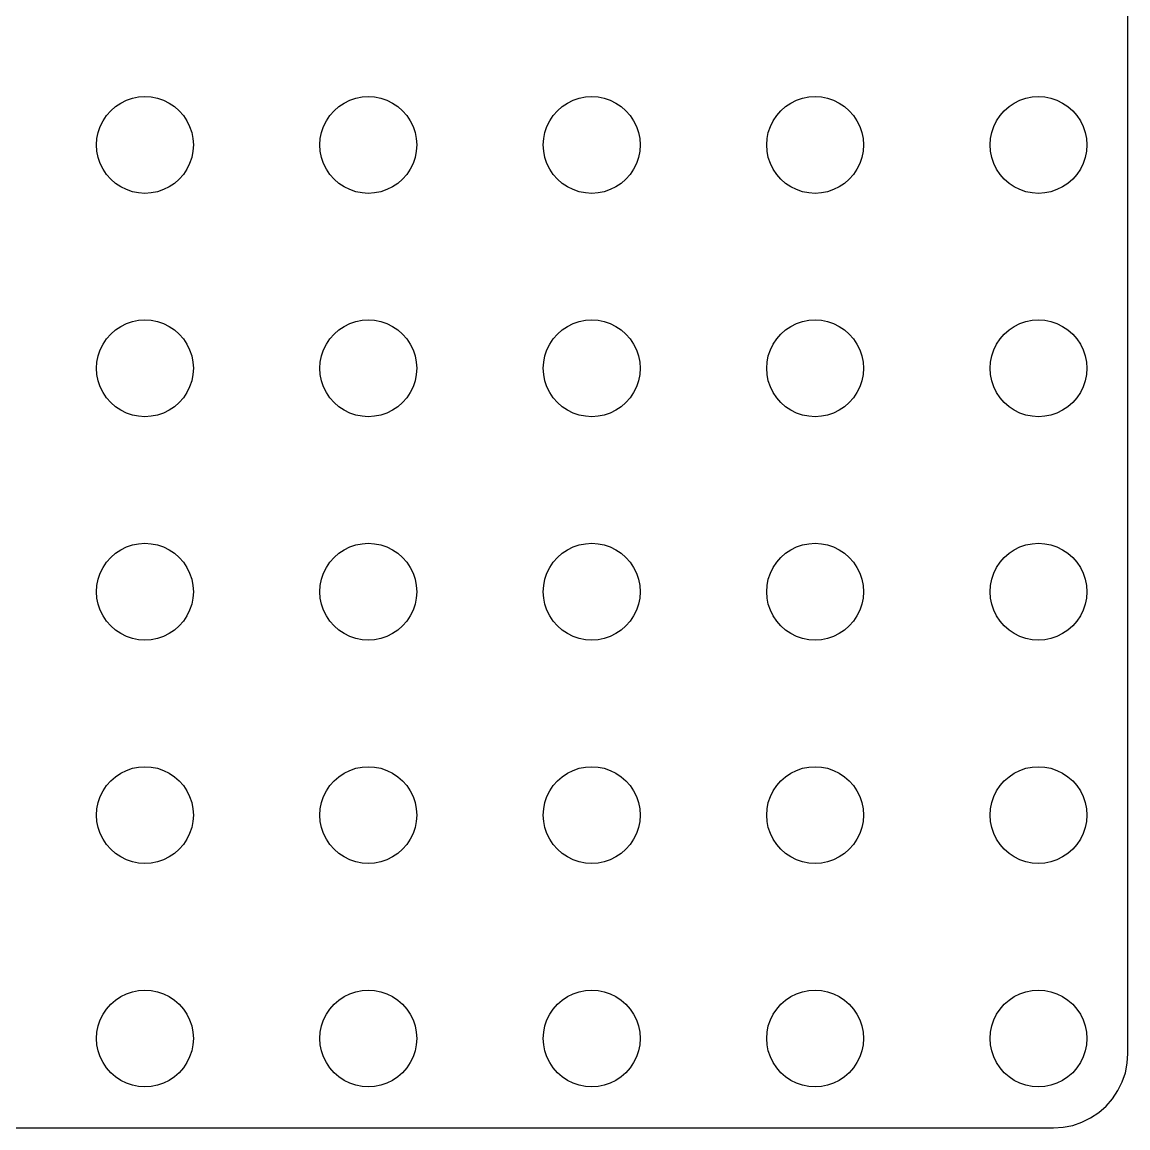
# Model space of a CAD drawing. Header units: metres. Extents: x -149 to 149, y -149 to 149.
# Drawn here: x 74.3 to 148.5, y -148.5 to -74.3 of the extents above; entities that cross this region are included whole.
import ezdxf

# ---------------------------------------------------------------- set-up
doc = ezdxf.new("R2010")
doc.units = ezdxf.units.M

msp = doc.modelspace()

# ---------------------------------------------------------------- linework, layer by layer
for p, q in [((148.505, -143.505), (148.505, 143.505)), ((81.2563, -79.4974), (81.6588, -79.3607)), ((81.6588, -79.3607), (82.0758, -79.2778)), ((82.0758, -79.2778), (82.5, -79.25)), ((82.5, -79.25), (82.9242, -79.2778)), ((82.9242, -79.2778), (83.3412, -79.3607)), ((83.3412, -79.3607), (83.7437, -79.4974)), ((96.2563, -79.4974), (96.6588, -79.3607)), ((96.6588, -79.3607), (97.0758, -79.2778)), ((97.0758, -79.2778), (97.5, -79.25)), ((97.5, -79.25), (97.9242, -79.2778)), ((97.9242, -79.2778), (98.3412, -79.3607)), ((98.3412, -79.3607), (98.7437, -79.4974)), ((111.256, -79.4974), (111.659, -79.3607)), ((111.659, -79.3607), (112.076, -79.2778)), ((112.076, -79.2778), (112.5, -79.25)), ((112.5, -79.25), (112.924, -79.2778)), ((112.924, -79.2778), (113.341, -79.3607)), ((113.341, -79.3607), (113.744, -79.4974)), ((126.256, -79.4974), (126.659, -79.3607)), ((126.659, -79.3607), (127.076, -79.2778)), ((127.076, -79.2778), (127.5, -79.25)), ((127.5, -79.25), (127.924, -79.2778)), ((127.924, -79.2778), (128.341, -79.3607)), ((128.341, -79.3607), (128.744, -79.4974)), ((141.256, -79.4974), (141.659, -79.3607)), ((141.659, -79.3607), (142.076, -79.2778)), ((142.076, -79.2778), (142.5, -79.25)), ((142.5, -79.25), (142.924, -79.2778)), ((142.924, -79.2778), (143.341, -79.3607)), ((143.341, -79.3607), (143.744, -79.4974)), ((80.2019, -80.2019), (80.5215, -79.9216)), ((80.5215, -79.9216), (80.875, -79.6854)), ((80.875, -79.6854), (81.2563, -79.4974)), ((83.7437, -79.4974), (84.125, -79.6854)), ((84.125, -79.6854), (84.4785, -79.9216)), ((84.4785, -79.9216), (84.7981, -80.2019)), ((95.2019, -80.2019), (95.5215, -79.9216)), ((95.5215, -79.9216), (95.875, -79.6854)), ((95.875, -79.6854), (96.2563, -79.4974)), ((98.7437, -79.4974), (99.125, -79.6854)), ((99.125, -79.6854), (99.4785, -79.9216)), ((99.4785, -79.9216), (99.7981, -80.2019)), ((110.202, -80.2019), (110.522, -79.9216)), ((110.522, -79.9216), (110.875, -79.6854)), ((110.875, -79.6854), (111.256, -79.4974)), ((113.744, -79.4974), (114.125, -79.6854)), ((114.125, -79.6854), (114.478, -79.9216)), ((114.478, -79.9216), (114.798, -80.2019)), ((125.202, -80.2019), (125.522, -79.9216)), ((125.522, -79.9216), (125.875, -79.6854)), ((125.875, -79.6854), (126.256, -79.4974)), ((128.744, -79.4974), (129.125, -79.6854)), ((129.125, -79.6854), (129.478, -79.9216)), ((129.478, -79.9216), (129.798, -80.2019)), ((140.202, -80.2019), (140.522, -79.9216)), ((140.522, -79.9216), (140.875, -79.6854)), ((140.875, -79.6854), (141.256, -79.4974)), ((143.744, -79.4974), (144.125, -79.6854)), ((144.125, -79.6854), (144.478, -79.9216)), ((144.478, -79.9216), (144.798, -80.2019)), ((79.4974, -81.2563), (79.6854, -80.875)), ((79.6854, -80.875), (79.9216, -80.5215)), ((79.9216, -80.5215), (80.2019, -80.2019)), ((84.7981, -80.2019), (85.0784, -80.5215)), ((85.0784, -80.5215), (85.3146, -80.875)), ((85.3146, -80.875), (85.5026, -81.2563)), ((94.4974, -81.2563), (94.6854, -80.875)), ((94.6854, -80.875), (94.9216, -80.5215)), ((94.9216, -80.5215), (95.2019, -80.2019)), ((99.7981, -80.2019), (100.078, -80.5215)), ((100.078, -80.5215), (100.315, -80.875)), ((100.315, -80.875), (100.503, -81.2563)), ((109.497, -81.2563), (109.685, -80.875)), ((109.685, -80.875), (109.922, -80.5215)), ((109.922, -80.5215), (110.202, -80.2019)), ((114.798, -80.2019), (115.078, -80.5215)), ((115.078, -80.5215), (115.315, -80.875)), ((115.315, -80.875), (115.503, -81.2563)), ((124.497, -81.2563), (124.685, -80.875)), ((124.685, -80.875), (124.922, -80.5215)), ((124.922, -80.5215), (125.202, -80.2019)), ((129.798, -80.2019), (130.078, -80.5215)), ((130.078, -80.5215), (130.315, -80.875)), ((130.315, -80.875), (130.503, -81.2563)), ((139.497, -81.2563), (139.685, -80.875)), ((139.685, -80.875), (139.922, -80.5215)), ((139.922, -80.5215), (140.202, -80.2019)), ((144.798, -80.2019), (145.078, -80.5215)), ((145.078, -80.5215), (145.315, -80.875)), ((145.315, -80.875), (145.503, -81.2563)), ((79.2778, -82.0758), (79.3607, -81.6588)), ((79.3607, -81.6588), (79.4974, -81.2563)), ((85.5026, -81.2563), (85.6393, -81.6588)), ((85.6393, -81.6588), (85.7222, -82.0758)), ((94.2778, -82.0758), (94.3607, -81.6588)), ((94.3607, -81.6588), (94.4974, -81.2563)), ((100.503, -81.2563), (100.639, -81.6588)), ((100.639, -81.6588), (100.722, -82.0758)), ((109.278, -82.0758), (109.361, -81.6588)), ((109.361, -81.6588), (109.497, -81.2563)), ((115.503, -81.2563), (115.639, -81.6588)), ((115.639, -81.6588), (115.722, -82.0758)), ((124.278, -82.0758), (124.361, -81.6588)), ((124.361, -81.6588), (124.497, -81.2563)), ((130.503, -81.2563), (130.639, -81.6588)), ((130.639, -81.6588), (130.722, -82.0758)), ((139.278, -82.0758), (139.361, -81.6588)), ((139.361, -81.6588), (139.497, -81.2563)), ((145.503, -81.2563), (145.639, -81.6588)), ((145.639, -81.6588), (145.722, -82.0758)), ((79.25, -82.5), (79.2778, -82.0758)), ((85.7222, -82.0758), (85.75, -82.5)), ((94.25, -82.5), (94.2778, -82.0758)), ((100.722, -82.0758), (100.75, -82.5)), ((109.25, -82.5), (109.278, -82.0758)), ((115.722, -82.0758), (115.75, -82.5)), ((124.25, -82.5), (124.278, -82.0758)), ((130.722, -82.0758), (130.75, -82.5)), ((139.25, -82.5), (139.278, -82.0758)), ((145.722, -82.0758), (145.75, -82.5)), ((79.2778, -82.9242), (79.25, -82.5)), ((79.3607, -83.3412), (79.2778, -82.9242)), ((85.7222, -82.9242), (85.6393, -83.3412)), ((85.75, -82.5), (85.7222, -82.9242)), ((94.2778, -82.9242), (94.25, -82.5)), ((94.3607, -83.3412), (94.2778, -82.9242)), ((100.722, -82.9242), (100.639, -83.3412)), ((100.75, -82.5), (100.722, -82.9242)), ((109.278, -82.9242), (109.25, -82.5)), ((109.361, -83.3412), (109.278, -82.9242)), ((115.722, -82.9242), (115.639, -83.3412)), ((115.75, -82.5), (115.722, -82.9242)), ((124.278, -82.9242), (124.25, -82.5)), ((124.361, -83.3412), (124.278, -82.9242)), ((130.722, -82.9242), (130.639, -83.3412)), ((130.75, -82.5), (130.722, -82.9242)), ((139.278, -82.9242), (139.25, -82.5)), ((139.361, -83.3412), (139.278, -82.9242)), ((145.722, -82.9242), (145.639, -83.3412)), ((145.75, -82.5), (145.722, -82.9242)), ((79.4974, -83.7437), (79.3607, -83.3412)), ((79.6854, -84.125), (79.4974, -83.7437)), ((85.5026, -83.7437), (85.3146, -84.125)), ((85.6393, -83.3412), (85.5026, -83.7437)), ((94.4974, -83.7437), (94.3607, -83.3412)), ((94.6854, -84.125), (94.4974, -83.7437)), ((100.503, -83.7437), (100.315, -84.125)), ((100.639, -83.3412), (100.503, -83.7437)), ((109.497, -83.7437), (109.361, -83.3412)), ((109.685, -84.125), (109.497, -83.7437)), ((115.503, -83.7437), (115.315, -84.125)), ((115.639, -83.3412), (115.503, -83.7437)), ((124.497, -83.7437), (124.361, -83.3412)), ((124.685, -84.125), (124.497, -83.7437)), ((130.503, -83.7437), (130.315, -84.125)), ((130.639, -83.3412), (130.503, -83.7437)), ((139.497, -83.7437), (139.361, -83.3412)), ((139.685, -84.125), (139.497, -83.7437)), ((145.503, -83.7437), (145.315, -84.125)), ((145.639, -83.3412), (145.503, -83.7437)), ((79.9216, -84.4785), (79.6854, -84.125)), ((80.2019, -84.7981), (79.9216, -84.4785)), ((85.0784, -84.4785), (84.7981, -84.7981)), ((85.3146, -84.125), (85.0784, -84.4785)), ((94.9216, -84.4785), (94.6854, -84.125)), ((95.2019, -84.7981), (94.9216, -84.4785)), ((100.078, -84.4785), (99.7981, -84.7981)), ((100.315, -84.125), (100.078, -84.4785)), ((109.922, -84.4785), (109.685, -84.125)), ((110.202, -84.7981), (109.922, -84.4785)), ((115.078, -84.4785), (114.798, -84.7981)), ((115.315, -84.125), (115.078, -84.4785)), ((124.922, -84.4785), (124.685, -84.125)), ((125.202, -84.7981), (124.922, -84.4785)), ((130.078, -84.4785), (129.798, -84.7981)), ((130.315, -84.125), (130.078, -84.4785)), ((139.922, -84.4785), (139.685, -84.125)), ((140.202, -84.7981), (139.922, -84.4785)), ((145.078, -84.4785), (144.798, -84.7981)), ((145.315, -84.125), (145.078, -84.4785)), ((80.5215, -85.0784), (80.2019, -84.7981)), ((80.875, -85.3146), (80.5215, -85.0784)), ((81.2563, -85.5026), (80.875, -85.3146)), ((84.125, -85.3146), (83.7437, -85.5026)), ((84.4785, -85.0784), (84.125, -85.3146)), ((84.7981, -84.7981), (84.4785, -85.0784)), ((95.5215, -85.0784), (95.2019, -84.7981)), ((95.875, -85.3146), (95.5215, -85.0784)), ((96.2563, -85.5026), (95.875, -85.3146)), ((99.125, -85.3146), (98.7437, -85.5026)), ((99.4785, -85.0784), (99.125, -85.3146)), ((99.7981, -84.7981), (99.4785, -85.0784)), ((110.522, -85.0784), (110.202, -84.7981)), ((110.875, -85.3146), (110.522, -85.0784)), ((111.256, -85.5026), (110.875, -85.3146)), ((114.125, -85.3146), (113.744, -85.5026)), ((114.478, -85.0784), (114.125, -85.3146)), ((114.798, -84.7981), (114.478, -85.0784)), ((125.522, -85.0784), (125.202, -84.7981)), ((125.875, -85.3146), (125.522, -85.0784)), ((126.256, -85.5026), (125.875, -85.3146)), ((129.125, -85.3146), (128.744, -85.5026)), ((129.478, -85.0784), (129.125, -85.3146)), ((129.798, -84.7981), (129.478, -85.0784)), ((140.522, -85.0784), (140.202, -84.7981)), ((140.875, -85.3146), (140.522, -85.0784)), ((141.256, -85.5026), (140.875, -85.3146)), ((144.125, -85.3146), (143.744, -85.5026)), ((144.478, -85.0784), (144.125, -85.3146)), ((144.798, -84.7981), (144.478, -85.0784)), ((81.6588, -85.6393), (81.2563, -85.5026)), ((82.0758, -85.7222), (81.6588, -85.6393)), ((82.5, -85.75), (82.0758, -85.7222)), ((82.9242, -85.7222), (82.5, -85.75)), ((83.3412, -85.6393), (82.9242, -85.7222)), ((83.7437, -85.5026), (83.3412, -85.6393)), ((96.6588, -85.6393), (96.2563, -85.5026)), ((97.0758, -85.7222), (96.6588, -85.6393)), ((97.5, -85.75), (97.0758, -85.7222)), ((97.9242, -85.7222), (97.5, -85.75)), ((98.3412, -85.6393), (97.9242, -85.7222)), ((98.7437, -85.5026), (98.3412, -85.6393)), ((111.659, -85.6393), (111.256, -85.5026)), ((112.076, -85.7222), (111.659, -85.6393)), ((112.5, -85.75), (112.076, -85.7222)), ((112.924, -85.7222), (112.5, -85.75)), ((113.341, -85.6393), (112.924, -85.7222)), ((113.744, -85.5026), (113.341, -85.6393)), ((126.659, -85.6393), (126.256, -85.5026)), ((127.076, -85.7222), (126.659, -85.6393)), ((127.5, -85.75), (127.076, -85.7222)), ((127.924, -85.7222), (127.5, -85.75)), ((128.341, -85.6393), (127.924, -85.7222)), ((128.744, -85.5026), (128.341, -85.6393)), ((141.659, -85.6393), (141.256, -85.5026)), ((142.076, -85.7222), (141.659, -85.6393)), ((142.5, -85.75), (142.076, -85.7222)), ((142.924, -85.7222), (142.5, -85.75)), ((143.341, -85.6393), (142.924, -85.7222)), ((143.744, -85.5026), (143.341, -85.6393)), ((81.6588, -94.3607), (82.0758, -94.2778)), ((82.0758, -94.2778), (82.5, -94.25)), ((82.5, -94.25), (82.9242, -94.2778)), ((82.9242, -94.2778), (83.3412, -94.3607)), ((96.6588, -94.3607), (97.0758, -94.2778)), ((97.0758, -94.2778), (97.5, -94.25)), ((97.5, -94.25), (97.9242, -94.2778)), ((97.9242, -94.2778), (98.3412, -94.3607)), ((111.659, -94.3607), (112.076, -94.2778)), ((112.076, -94.2778), (112.5, -94.25)), ((112.5, -94.25), (112.924, -94.2778)), ((112.924, -94.2778), (113.341, -94.3607)), ((126.659, -94.3607), (127.076, -94.2778)), ((127.076, -94.2778), (127.5, -94.25)), ((127.5, -94.25), (127.924, -94.2778)), ((127.924, -94.2778), (128.341, -94.3607)), ((141.659, -94.3607), (142.076, -94.2778)), ((142.076, -94.2778), (142.5, -94.25)), ((142.5, -94.25), (142.924, -94.2778)), ((142.924, -94.2778), (143.341, -94.3607)), ((80.2019, -95.2019), (80.5215, -94.9216)), ((80.5215, -94.9216), (80.875, -94.6854)), ((80.875, -94.6854), (81.2563, -94.4974)), ((81.2563, -94.4974), (81.6588, -94.3607)), ((83.3412, -94.3607), (83.7437, -94.4974)), ((83.7437, -94.4974), (84.125, -94.6854)), ((84.125, -94.6854), (84.4785, -94.9216)), ((84.4785, -94.9216), (84.7981, -95.2019)), ((95.2019, -95.2019), (95.5215, -94.9216)), ((95.5215, -94.9216), (95.875, -94.6854)), ((95.875, -94.6854), (96.2563, -94.4974)), ((96.2563, -94.4974), (96.6588, -94.3607)), ((98.3412, -94.3607), (98.7437, -94.4974)), ((98.7437, -94.4974), (99.125, -94.6854)), ((99.125, -94.6854), (99.4785, -94.9216)), ((99.4785, -94.9216), (99.7981, -95.2019)), ((110.202, -95.2019), (110.522, -94.9216)), ((110.522, -94.9216), (110.875, -94.6854)), ((110.875, -94.6854), (111.256, -94.4974)), ((111.256, -94.4974), (111.659, -94.3607)), ((113.341, -94.3607), (113.744, -94.4974)), ((113.744, -94.4974), (114.125, -94.6854)), ((114.125, -94.6854), (114.478, -94.9216)), ((114.478, -94.9216), (114.798, -95.2019)), ((125.202, -95.2019), (125.522, -94.9216)), ((125.522, -94.9216), (125.875, -94.6854)), ((125.875, -94.6854), (126.256, -94.4974)), ((126.256, -94.4974), (126.659, -94.3607)), ((128.341, -94.3607), (128.744, -94.4974)), ((128.744, -94.4974), (129.125, -94.6854)), ((129.125, -94.6854), (129.478, -94.9216)), ((129.478, -94.9216), (129.798, -95.2019)), ((140.202, -95.2019), (140.522, -94.9216)), ((140.522, -94.9216), (140.875, -94.6854)), ((140.875, -94.6854), (141.256, -94.4974)), ((141.256, -94.4974), (141.659, -94.3607)), ((143.341, -94.3607), (143.744, -94.4974)), ((143.744, -94.4974), (144.125, -94.6854)), ((144.125, -94.6854), (144.478, -94.9216)), ((144.478, -94.9216), (144.798, -95.2019)), ((79.6854, -95.875), (79.9216, -95.5215)), ((79.9216, -95.5215), (80.2019, -95.2019)), ((84.7981, -95.2019), (85.0784, -95.5215)), ((85.0784, -95.5215), (85.3146, -95.875)), ((94.6854, -95.875), (94.9216, -95.5215)), ((94.9216, -95.5215), (95.2019, -95.2019)), ((99.7981, -95.2019), (100.078, -95.5215)), ((100.078, -95.5215), (100.315, -95.875)), ((109.685, -95.875), (109.922, -95.5215)), ((109.922, -95.5215), (110.202, -95.2019)), ((114.798, -95.2019), (115.078, -95.5215)), ((115.078, -95.5215), (115.315, -95.875)), ((124.685, -95.875), (124.922, -95.5215)), ((124.922, -95.5215), (125.202, -95.2019)), ((129.798, -95.2019), (130.078, -95.5215)), ((130.078, -95.5215), (130.315, -95.875)), ((139.685, -95.875), (139.922, -95.5215)), ((139.922, -95.5215), (140.202, -95.2019)), ((144.798, -95.2019), (145.078, -95.5215)), ((145.078, -95.5215), (145.315, -95.875)), ((79.3607, -96.6588), (79.4974, -96.2563)), ((79.4974, -96.2563), (79.6854, -95.875)), ((85.3146, -95.875), (85.5026, -96.2563)), ((85.5026, -96.2563), (85.6393, -96.6588)), ((94.3607, -96.6588), (94.4974, -96.2563)), ((94.4974, -96.2563), (94.6854, -95.875)), ((100.315, -95.875), (100.503, -96.2563)), ((100.503, -96.2563), (100.639, -96.6588)), ((109.361, -96.6588), (109.497, -96.2563)), ((109.497, -96.2563), (109.685, -95.875)), ((115.315, -95.875), (115.503, -96.2563)), ((115.503, -96.2563), (115.639, -96.6588)), ((124.361, -96.6588), (124.497, -96.2563)), ((124.497, -96.2563), (124.685, -95.875)), ((130.315, -95.875), (130.503, -96.2563)), ((130.503, -96.2563), (130.639, -96.6588)), ((139.361, -96.6588), (139.497, -96.2563)), ((139.497, -96.2563), (139.685, -95.875)), ((145.315, -95.875), (145.503, -96.2563)), ((145.503, -96.2563), (145.639, -96.6588)), ((79.25, -97.5), (79.2778, -97.0758)), ((79.2778, -97.0758), (79.3607, -96.6588)), ((85.6393, -96.6588), (85.7222, -97.0758)), ((85.7222, -97.0758), (85.75, -97.5)), ((94.25, -97.5), (94.2778, -97.0758)), ((94.2778, -97.0758), (94.3607, -96.6588)), ((100.639, -96.6588), (100.722, -97.0758)), ((100.722, -97.0758), (100.75, -97.5)), ((109.25, -97.5), (109.278, -97.0758)), ((109.278, -97.0758), (109.361, -96.6588)), ((115.639, -96.6588), (115.722, -97.0758)), ((115.722, -97.0758), (115.75, -97.5)), ((124.25, -97.5), (124.278, -97.0758)), ((124.278, -97.0758), (124.361, -96.6588)), ((130.639, -96.6588), (130.722, -97.0758)), ((130.722, -97.0758), (130.75, -97.5)), ((139.25, -97.5), (139.278, -97.0758)), ((139.278, -97.0758), (139.361, -96.6588)), ((145.639, -96.6588), (145.722, -97.0758)), ((145.722, -97.0758), (145.75, -97.5)), ((79.2778, -97.9242), (79.25, -97.5)), ((79.3607, -98.3412), (79.2778, -97.9242)), ((85.7222, -97.9242), (85.6393, -98.3412)), ((85.75, -97.5), (85.7222, -97.9242)), ((94.2778, -97.9242), (94.25, -97.5)), ((94.3607, -98.3412), (94.2778, -97.9242)), ((100.722, -97.9242), (100.639, -98.3412)), ((100.75, -97.5), (100.722, -97.9242)), ((109.278, -97.9242), (109.25, -97.5)), ((109.361, -98.3412), (109.278, -97.9242)), ((115.722, -97.9242), (115.639, -98.3412)), ((115.75, -97.5), (115.722, -97.9242)), ((124.278, -97.9242), (124.25, -97.5)), ((124.361, -98.3412), (124.278, -97.9242)), ((130.722, -97.9242), (130.639, -98.3412)), ((130.75, -97.5), (130.722, -97.9242)), ((139.278, -97.9242), (139.25, -97.5)), ((139.361, -98.3412), (139.278, -97.9242)), ((145.722, -97.9242), (145.639, -98.3412)), ((145.75, -97.5), (145.722, -97.9242)), ((79.4974, -98.7437), (79.3607, -98.3412)), ((79.6854, -99.125), (79.4974, -98.7437)), ((85.5026, -98.7437), (85.3146, -99.125)), ((85.6393, -98.3412), (85.5026, -98.7437)), ((94.4974, -98.7437), (94.3607, -98.3412)), ((94.6854, -99.125), (94.4974, -98.7437)), ((100.503, -98.7437), (100.315, -99.125)), ((100.639, -98.3412), (100.503, -98.7437)), ((109.497, -98.7437), (109.361, -98.3412)), ((109.685, -99.125), (109.497, -98.7437)), ((115.503, -98.7437), (115.315, -99.125)), ((115.639, -98.3412), (115.503, -98.7437)), ((124.497, -98.7437), (124.361, -98.3412)), ((124.685, -99.125), (124.497, -98.7437)), ((130.503, -98.7437), (130.315, -99.125)), ((130.639, -98.3412), (130.503, -98.7437)), ((139.497, -98.7437), (139.361, -98.3412)), ((139.685, -99.125), (139.497, -98.7437)), ((145.503, -98.7437), (145.315, -99.125)), ((145.639, -98.3412), (145.503, -98.7437)), ((79.9216, -99.4785), (79.6854, -99.125)), ((80.2019, -99.7981), (79.9216, -99.4785)), ((85.0784, -99.4785), (84.7981, -99.7981)), ((85.3146, -99.125), (85.0784, -99.4785)), ((94.9216, -99.4785), (94.6854, -99.125)), ((95.2019, -99.7981), (94.9216, -99.4785)), ((100.078, -99.4785), (99.7981, -99.7981)), ((100.315, -99.125), (100.078, -99.4785)), ((109.922, -99.4785), (109.685, -99.125)), ((110.202, -99.7981), (109.922, -99.4785)), ((115.078, -99.4785), (114.798, -99.7981)), ((115.315, -99.125), (115.078, -99.4785)), ((124.922, -99.4785), (124.685, -99.125)), ((125.202, -99.7981), (124.922, -99.4785)), ((130.078, -99.4785), (129.798, -99.7981)), ((130.315, -99.125), (130.078, -99.4785)), ((139.922, -99.4785), (139.685, -99.125)), ((140.202, -99.7981), (139.922, -99.4785)), ((145.078, -99.4785), (144.798, -99.7981)), ((145.315, -99.125), (145.078, -99.4785)), ((80.5215, -100.078), (80.2019, -99.7981)), ((80.875, -100.315), (80.5215, -100.078)), ((84.4785, -100.078), (84.125, -100.315)), ((84.7981, -99.7981), (84.4785, -100.078)), ((95.5215, -100.078), (95.2019, -99.7981)), ((95.875, -100.315), (95.5215, -100.078)), ((99.4785, -100.078), (99.125, -100.315)), ((99.7981, -99.7981), (99.4785, -100.078)), ((110.522, -100.078), (110.202, -99.7981)), ((110.875, -100.315), (110.522, -100.078)), ((114.478, -100.078), (114.125, -100.315)), ((114.798, -99.7981), (114.478, -100.078)), ((125.522, -100.078), (125.202, -99.7981)), ((125.875, -100.315), (125.522, -100.078)), ((129.478, -100.078), (129.125, -100.315)), ((129.798, -99.7981), (129.478, -100.078)), ((140.522, -100.078), (140.202, -99.7981)), ((140.875, -100.315), (140.522, -100.078)), ((144.478, -100.078), (144.125, -100.315)), ((144.798, -99.7981), (144.478, -100.078)), ((81.2563, -100.503), (80.875, -100.315)), ((81.6588, -100.639), (81.2563, -100.503)), ((82.0758, -100.722), (81.6588, -100.639)), ((82.5, -100.75), (82.0758, -100.722)), ((82.9242, -100.722), (82.5, -100.75)), ((83.3412, -100.639), (82.9242, -100.722)), ((83.7437, -100.503), (83.3412, -100.639)), ((84.125, -100.315), (83.7437, -100.503)), ((96.2563, -100.503), (95.875, -100.315)), ((96.6588, -100.639), (96.2563, -100.503)), ((97.0758, -100.722), (96.6588, -100.639)), ((97.5, -100.75), (97.0758, -100.722)), ((97.9242, -100.722), (97.5, -100.75)), ((98.3412, -100.639), (97.9242, -100.722)), ((98.7437, -100.503), (98.3412, -100.639)), ((99.125, -100.315), (98.7437, -100.503)), ((111.256, -100.503), (110.875, -100.315)), ((111.659, -100.639), (111.256, -100.503)), ((112.076, -100.722), (111.659, -100.639)), ((112.5, -100.75), (112.076, -100.722)), ((112.924, -100.722), (112.5, -100.75)), ((113.341, -100.639), (112.924, -100.722)), ((113.744, -100.503), (113.341, -100.639)), ((114.125, -100.315), (113.744, -100.503)), ((126.256, -100.503), (125.875, -100.315)), ((126.659, -100.639), (126.256, -100.503)), ((127.076, -100.722), (126.659, -100.639)), ((127.5, -100.75), (127.076, -100.722)), ((127.924, -100.722), (127.5, -100.75)), ((128.341, -100.639), (127.924, -100.722)), ((128.744, -100.503), (128.341, -100.639)), ((129.125, -100.315), (128.744, -100.503)), ((141.256, -100.503), (140.875, -100.315)), ((141.659, -100.639), (141.256, -100.503)), ((142.076, -100.722), (141.659, -100.639)), ((142.5, -100.75), (142.076, -100.722)), ((142.924, -100.722), (142.5, -100.75)), ((143.341, -100.639), (142.924, -100.722)), ((143.744, -100.503), (143.341, -100.639)), ((144.125, -100.315), (143.744, -100.503)), ((80.5215, -109.922), (80.875, -109.685)), ((80.875, -109.685), (81.2563, -109.497)), ((81.2563, -109.497), (81.6588, -109.361)), ((81.6588, -109.361), (82.0758, -109.278)), ((82.0758, -109.278), (82.5, -109.25)), ((82.5, -109.25), (82.9242, -109.278)), ((82.9242, -109.278), (83.3412, -109.361)), ((83.3412, -109.361), (83.7437, -109.497)), ((83.7437, -109.497), (84.125, -109.685)), ((84.125, -109.685), (84.4785, -109.922)), ((95.5215, -109.922), (95.875, -109.685)), ((95.875, -109.685), (96.2563, -109.497)), ((96.2563, -109.497), (96.6588, -109.361)), ((96.6588, -109.361), (97.0758, -109.278)), ((97.0758, -109.278), (97.5, -109.25)), ((97.5, -109.25), (97.9242, -109.278)), ((97.9242, -109.278), (98.3412, -109.361)), ((98.3412, -109.361), (98.7437, -109.497)), ((98.7437, -109.497), (99.125, -109.685)), ((99.125, -109.685), (99.4785, -109.922)), ((110.522, -109.922), (110.875, -109.685)), ((110.875, -109.685), (111.256, -109.497)), ((111.256, -109.497), (111.659, -109.361)), ((111.659, -109.361), (112.076, -109.278)), ((112.076, -109.278), (112.5, -109.25)), ((112.5, -109.25), (112.924, -109.278)), ((112.924, -109.278), (113.341, -109.361)), ((113.341, -109.361), (113.744, -109.497)), ((113.744, -109.497), (114.125, -109.685)), ((114.125, -109.685), (114.478, -109.922)), ((125.522, -109.922), (125.875, -109.685)), ((125.875, -109.685), (126.256, -109.497)), ((126.256, -109.497), (126.659, -109.361)), ((126.659, -109.361), (127.076, -109.278)), ((127.076, -109.278), (127.5, -109.25)), ((127.5, -109.25), (127.924, -109.278)), ((127.924, -109.278), (128.341, -109.361)), ((128.341, -109.361), (128.744, -109.497)), ((128.744, -109.497), (129.125, -109.685)), ((129.125, -109.685), (129.478, -109.922)), ((140.522, -109.922), (140.875, -109.685)), ((140.875, -109.685), (141.256, -109.497)), ((141.256, -109.497), (141.659, -109.361)), ((141.659, -109.361), (142.076, -109.278)), ((142.076, -109.278), (142.5, -109.25)), ((142.5, -109.25), (142.924, -109.278)), ((142.924, -109.278), (143.341, -109.361)), ((143.341, -109.361), (143.744, -109.497)), ((143.744, -109.497), (144.125, -109.685)), ((144.125, -109.685), (144.478, -109.922)), ((79.6854, -110.875), (79.9216, -110.522)), ((79.9216, -110.522), (80.2019, -110.202)), ((80.2019, -110.202), (80.5215, -109.922)), ((84.4785, -109.922), (84.7981, -110.202)), ((84.7981, -110.202), (85.0784, -110.522)), ((85.0784, -110.522), (85.3146, -110.875)), ((94.6854, -110.875), (94.9216, -110.522)), ((94.9216, -110.522), (95.2019, -110.202)), ((95.2019, -110.202), (95.5215, -109.922)), ((99.4785, -109.922), (99.7981, -110.202)), ((99.7981, -110.202), (100.078, -110.522)), ((100.078, -110.522), (100.315, -110.875)), ((109.685, -110.875), (109.922, -110.522)), ((109.922, -110.522), (110.202, -110.202)), ((110.202, -110.202), (110.522, -109.922)), ((114.478, -109.922), (114.798, -110.202)), ((114.798, -110.202), (115.078, -110.522)), ((115.078, -110.522), (115.315, -110.875)), ((124.685, -110.875), (124.922, -110.522)), ((124.922, -110.522), (125.202, -110.202)), ((125.202, -110.202), (125.522, -109.922)), ((129.478, -109.922), (129.798, -110.202)), ((129.798, -110.202), (130.078, -110.522)), ((130.078, -110.522), (130.315, -110.875)), ((139.685, -110.875), (139.922, -110.522)), ((139.922, -110.522), (140.202, -110.202)), ((140.202, -110.202), (140.522, -109.922)), ((144.478, -109.922), (144.798, -110.202)), ((144.798, -110.202), (145.078, -110.522)), ((145.078, -110.522), (145.315, -110.875)), ((79.3607, -111.659), (79.4974, -111.256)), ((79.4974, -111.256), (79.6854, -110.875)), ((85.3146, -110.875), (85.5026, -111.256)), ((85.5026, -111.256), (85.6393, -111.659)), ((94.3607, -111.659), (94.4974, -111.256)), ((94.4974, -111.256), (94.6854, -110.875)), ((100.315, -110.875), (100.503, -111.256)), ((100.503, -111.256), (100.639, -111.659)), ((109.361, -111.659), (109.497, -111.256)), ((109.497, -111.256), (109.685, -110.875)), ((115.315, -110.875), (115.503, -111.256)), ((115.503, -111.256), (115.639, -111.659)), ((124.361, -111.659), (124.497, -111.256)), ((124.497, -111.256), (124.685, -110.875)), ((130.315, -110.875), (130.503, -111.256)), ((130.503, -111.256), (130.639, -111.659)), ((139.361, -111.659), (139.497, -111.256)), ((139.497, -111.256), (139.685, -110.875)), ((145.315, -110.875), (145.503, -111.256)), ((145.503, -111.256), (145.639, -111.659)), ((79.25, -112.5), (79.2778, -112.076)), ((79.2778, -112.076), (79.3607, -111.659)), ((85.6393, -111.659), (85.7222, -112.076)), ((85.7222, -112.076), (85.75, -112.5)), ((94.25, -112.5), (94.2778, -112.076)), ((94.2778, -112.076), (94.3607, -111.659)), ((100.639, -111.659), (100.722, -112.076)), ((100.722, -112.076), (100.75, -112.5)), ((109.25, -112.5), (109.278, -112.076)), ((109.278, -112.076), (109.361, -111.659)), ((115.639, -111.659), (115.722, -112.076)), ((115.722, -112.076), (115.75, -112.5)), ((124.25, -112.5), (124.278, -112.076)), ((124.278, -112.076), (124.361, -111.659)), ((130.639, -111.659), (130.722, -112.076)), ((130.722, -112.076), (130.75, -112.5)), ((139.25, -112.5), (139.278, -112.076)), ((139.278, -112.076), (139.361, -111.659)), ((145.639, -111.659), (145.722, -112.076)), ((145.722, -112.076), (145.75, -112.5)), ((79.2778, -112.924), (79.25, -112.5)), ((85.75, -112.5), (85.7222, -112.924)), ((94.2778, -112.924), (94.25, -112.5)), ((100.75, -112.5), (100.722, -112.924)), ((109.278, -112.924), (109.25, -112.5)), ((115.75, -112.5), (115.722, -112.924)), ((124.278, -112.924), (124.25, -112.5)), ((130.75, -112.5), (130.722, -112.924)), ((139.278, -112.924), (139.25, -112.5)), ((145.75, -112.5), (145.722, -112.924)), ((79.3607, -113.341), (79.2778, -112.924)), ((79.4974, -113.744), (79.3607, -113.341)), ((85.6393, -113.341), (85.5026, -113.744)), ((85.7222, -112.924), (85.6393, -113.341)), ((94.3607, -113.341), (94.2778, -112.924)), ((94.4974, -113.744), (94.3607, -113.341)), ((100.639, -113.341), (100.503, -113.744)), ((100.722, -112.924), (100.639, -113.341)), ((109.361, -113.341), (109.278, -112.924)), ((109.497, -113.744), (109.361, -113.341)), ((115.639, -113.341), (115.503, -113.744)), ((115.722, -112.924), (115.639, -113.341)), ((124.361, -113.341), (124.278, -112.924)), ((124.497, -113.744), (124.361, -113.341)), ((130.639, -113.341), (130.503, -113.744)), ((130.722, -112.924), (130.639, -113.341)), ((139.361, -113.341), (139.278, -112.924)), ((139.497, -113.744), (139.361, -113.341)), ((145.639, -113.341), (145.503, -113.744)), ((145.722, -112.924), (145.639, -113.341)), ((79.6854, -114.125), (79.4974, -113.744)), ((79.9216, -114.478), (79.6854, -114.125)), ((85.3146, -114.125), (85.0784, -114.478)), ((85.5026, -113.744), (85.3146, -114.125)), ((94.6854, -114.125), (94.4974, -113.744)), ((94.9216, -114.478), (94.6854, -114.125)), ((100.315, -114.125), (100.078, -114.478)), ((100.503, -113.744), (100.315, -114.125)), ((109.685, -114.125), (109.497, -113.744)), ((109.922, -114.478), (109.685, -114.125)), ((115.315, -114.125), (115.078, -114.478)), ((115.503, -113.744), (115.315, -114.125)), ((124.685, -114.125), (124.497, -113.744)), ((124.922, -114.478), (124.685, -114.125)), ((130.315, -114.125), (130.078, -114.478)), ((130.503, -113.744), (130.315, -114.125)), ((139.685, -114.125), (139.497, -113.744)), ((139.922, -114.478), (139.685, -114.125)), ((145.315, -114.125), (145.078, -114.478)), ((145.503, -113.744), (145.315, -114.125)), ((80.2019, -114.798), (79.9216, -114.478)), ((80.5215, -115.078), (80.2019, -114.798)), ((80.875, -115.315), (80.5215, -115.078)), ((84.4785, -115.078), (84.125, -115.315)), ((84.7981, -114.798), (84.4785, -115.078)), ((85.0784, -114.478), (84.7981, -114.798)), ((95.2019, -114.798), (94.9216, -114.478)), ((95.5215, -115.078), (95.2019, -114.798)), ((95.875, -115.315), (95.5215, -115.078)), ((99.4785, -115.078), (99.125, -115.315)), ((99.7981, -114.798), (99.4785, -115.078)), ((100.078, -114.478), (99.7981, -114.798)), ((110.202, -114.798), (109.922, -114.478)), ((110.522, -115.078), (110.202, -114.798)), ((110.875, -115.315), (110.522, -115.078)), ((114.478, -115.078), (114.125, -115.315)), ((114.798, -114.798), (114.478, -115.078)), ((115.078, -114.478), (114.798, -114.798)), ((125.202, -114.798), (124.922, -114.478)), ((125.522, -115.078), (125.202, -114.798)), ((125.875, -115.315), (125.522, -115.078)), ((129.478, -115.078), (129.125, -115.315)), ((129.798, -114.798), (129.478, -115.078)), ((130.078, -114.478), (129.798, -114.798)), ((140.202, -114.798), (139.922, -114.478)), ((140.522, -115.078), (140.202, -114.798)), ((140.875, -115.315), (140.522, -115.078)), ((144.478, -115.078), (144.125, -115.315)), ((144.798, -114.798), (144.478, -115.078)), ((145.078, -114.478), (144.798, -114.798)), ((81.2563, -115.503), (80.875, -115.315)), ((81.6588, -115.639), (81.2563, -115.503)), ((82.0758, -115.722), (81.6588, -115.639)), ((82.5, -115.75), (82.0758, -115.722)), ((82.9242, -115.722), (82.5, -115.75)), ((83.3412, -115.639), (82.9242, -115.722)), ((83.7437, -115.503), (83.3412, -115.639)), ((84.125, -115.315), (83.7437, -115.503)), ((96.2563, -115.503), (95.875, -115.315)), ((96.6588, -115.639), (96.2563, -115.503)), ((97.0758, -115.722), (96.6588, -115.639)), ((97.5, -115.75), (97.0758, -115.722)), ((97.9242, -115.722), (97.5, -115.75)), ((98.3412, -115.639), (97.9242, -115.722)), ((98.7437, -115.503), (98.3412, -115.639)), ((99.125, -115.315), (98.7437, -115.503)), ((111.256, -115.503), (110.875, -115.315)), ((111.659, -115.639), (111.256, -115.503)), ((112.076, -115.722), (111.659, -115.639)), ((112.5, -115.75), (112.076, -115.722)), ((112.924, -115.722), (112.5, -115.75)), ((113.341, -115.639), (112.924, -115.722)), ((113.744, -115.503), (113.341, -115.639)), ((114.125, -115.315), (113.744, -115.503)), ((126.256, -115.503), (125.875, -115.315)), ((126.659, -115.639), (126.256, -115.503)), ((127.076, -115.722), (126.659, -115.639)), ((127.5, -115.75), (127.076, -115.722)), ((127.924, -115.722), (127.5, -115.75)), ((128.341, -115.639), (127.924, -115.722)), ((128.744, -115.503), (128.341, -115.639)), ((129.125, -115.315), (128.744, -115.503)), ((141.256, -115.503), (140.875, -115.315)), ((141.659, -115.639), (141.256, -115.503)), ((142.076, -115.722), (141.659, -115.639)), ((142.5, -115.75), (142.076, -115.722)), ((142.924, -115.722), (142.5, -115.75)), ((143.341, -115.639), (142.924, -115.722)), ((143.744, -115.503), (143.341, -115.639)), ((144.125, -115.315), (143.744, -115.503)), ((80.5215, -124.922), (80.875, -124.685)), ((80.875, -124.685), (81.2563, -124.497)), ((81.2563, -124.497), (81.6588, -124.361)), ((81.6588, -124.361), (82.0758, -124.278)), ((82.0758, -124.278), (82.5, -124.25)), ((82.5, -124.25), (82.9242, -124.278)), ((82.9242, -124.278), (83.3412, -124.361)), ((83.3412, -124.361), (83.7437, -124.497)), ((83.7437, -124.497), (84.125, -124.685)), ((84.125, -124.685), (84.4785, -124.922)), ((95.5215, -124.922), (95.875, -124.685)), ((95.875, -124.685), (96.2563, -124.497)), ((96.2563, -124.497), (96.6588, -124.361)), ((96.6588, -124.361), (97.0758, -124.278)), ((97.0758, -124.278), (97.5, -124.25)), ((97.5, -124.25), (97.9242, -124.278)), ((97.9242, -124.278), (98.3412, -124.361)), ((98.3412, -124.361), (98.7437, -124.497)), ((98.7437, -124.497), (99.125, -124.685)), ((99.125, -124.685), (99.4785, -124.922)), ((110.522, -124.922), (110.875, -124.685)), ((110.875, -124.685), (111.256, -124.497)), ((111.256, -124.497), (111.659, -124.361)), ((111.659, -124.361), (112.076, -124.278)), ((112.076, -124.278), (112.5, -124.25)), ((112.5, -124.25), (112.924, -124.278)), ((112.924, -124.278), (113.341, -124.361)), ((113.341, -124.361), (113.744, -124.497)), ((113.744, -124.497), (114.125, -124.685)), ((114.125, -124.685), (114.478, -124.922)), ((125.522, -124.922), (125.875, -124.685)), ((125.875, -124.685), (126.256, -124.497)), ((126.256, -124.497), (126.659, -124.361)), ((126.659, -124.361), (127.076, -124.278)), ((127.076, -124.278), (127.5, -124.25)), ((127.5, -124.25), (127.924, -124.278)), ((127.924, -124.278), (128.341, -124.361)), ((128.341, -124.361), (128.744, -124.497)), ((128.744, -124.497), (129.125, -124.685)), ((129.125, -124.685), (129.478, -124.922)), ((140.522, -124.922), (140.875, -124.685)), ((140.875, -124.685), (141.256, -124.497)), ((141.256, -124.497), (141.659, -124.361)), ((141.659, -124.361), (142.076, -124.278)), ((142.076, -124.278), (142.5, -124.25)), ((142.5, -124.25), (142.924, -124.278)), ((142.924, -124.278), (143.341, -124.361)), ((143.341, -124.361), (143.744, -124.497)), ((143.744, -124.497), (144.125, -124.685)), ((144.125, -124.685), (144.478, -124.922)), ((79.9216, -125.522), (80.2019, -125.202)), ((80.2019, -125.202), (80.5215, -124.922)), ((84.4785, -124.922), (84.7981, -125.202)), ((84.7981, -125.202), (85.0784, -125.522)), ((94.9216, -125.522), (95.2019, -125.202)), ((95.2019, -125.202), (95.5215, -124.922)), ((99.4785, -124.922), (99.7981, -125.202)), ((99.7981, -125.202), (100.078, -125.522)), ((109.922, -125.522), (110.202, -125.202)), ((110.202, -125.202), (110.522, -124.922)), ((114.478, -124.922), (114.798, -125.202)), ((114.798, -125.202), (115.078, -125.522)), ((124.922, -125.522), (125.202, -125.202)), ((125.202, -125.202), (125.522, -124.922)), ((129.478, -124.922), (129.798, -125.202)), ((129.798, -125.202), (130.078, -125.522)), ((139.922, -125.522), (140.202, -125.202)), ((140.202, -125.202), (140.522, -124.922)), ((144.478, -124.922), (144.798, -125.202)), ((144.798, -125.202), (145.078, -125.522)), ((79.4974, -126.256), (79.6854, -125.875)), ((79.6854, -125.875), (79.9216, -125.522)), ((85.0784, -125.522), (85.3146, -125.875)), ((85.3146, -125.875), (85.5026, -126.256)), ((94.4974, -126.256), (94.6854, -125.875)), ((94.6854, -125.875), (94.9216, -125.522)), ((100.078, -125.522), (100.315, -125.875)), ((100.315, -125.875), (100.503, -126.256)), ((109.497, -126.256), (109.685, -125.875)), ((109.685, -125.875), (109.922, -125.522)), ((115.078, -125.522), (115.315, -125.875)), ((115.315, -125.875), (115.503, -126.256)), ((124.497, -126.256), (124.685, -125.875)), ((124.685, -125.875), (124.922, -125.522)), ((130.078, -125.522), (130.315, -125.875)), ((130.315, -125.875), (130.503, -126.256)), ((139.497, -126.256), (139.685, -125.875)), ((139.685, -125.875), (139.922, -125.522)), ((145.078, -125.522), (145.315, -125.875)), ((145.315, -125.875), (145.503, -126.256)), ((79.2778, -127.076), (79.3607, -126.659)), ((79.3607, -126.659), (79.4974, -126.256)), ((85.5026, -126.256), (85.6393, -126.659)), ((85.6393, -126.659), (85.7222, -127.076)), ((94.2778, -127.076), (94.3607, -126.659)), ((94.3607, -126.659), (94.4974, -126.256)), ((100.503, -126.256), (100.639, -126.659)), ((100.639, -126.659), (100.722, -127.076)), ((109.278, -127.076), (109.361, -126.659)), ((109.361, -126.659), (109.497, -126.256)), ((115.503, -126.256), (115.639, -126.659)), ((115.639, -126.659), (115.722, -127.076)), ((124.278, -127.076), (124.361, -126.659)), ((124.361, -126.659), (124.497, -126.256)), ((130.503, -126.256), (130.639, -126.659)), ((130.639, -126.659), (130.722, -127.076)), ((139.278, -127.076), (139.361, -126.659)), ((139.361, -126.659), (139.497, -126.256)), ((145.503, -126.256), (145.639, -126.659)), ((145.639, -126.659), (145.722, -127.076)), ((79.25, -127.5), (79.2778, -127.076)), ((79.2778, -127.924), (79.25, -127.5)), ((85.7222, -127.076), (85.75, -127.5)), ((85.75, -127.5), (85.7222, -127.924)), ((94.25, -127.5), (94.2778, -127.076)), ((94.2778, -127.924), (94.25, -127.5)), ((100.722, -127.076), (100.75, -127.5)), ((100.75, -127.5), (100.722, -127.924)), ((109.25, -127.5), (109.278, -127.076)), ((109.278, -127.924), (109.25, -127.5)), ((115.722, -127.076), (115.75, -127.5)), ((115.75, -127.5), (115.722, -127.924)), ((124.25, -127.5), (124.278, -127.076)), ((124.278, -127.924), (124.25, -127.5)), ((130.722, -127.076), (130.75, -127.5)), ((130.75, -127.5), (130.722, -127.924)), ((139.25, -127.5), (139.278, -127.076)), ((139.278, -127.924), (139.25, -127.5)), ((145.722, -127.076), (145.75, -127.5)), ((145.75, -127.5), (145.722, -127.924)), ((79.3607, -128.341), (79.2778, -127.924)), ((79.4974, -128.744), (79.3607, -128.341)), ((85.6393, -128.341), (85.5026, -128.744)), ((85.7222, -127.924), (85.6393, -128.341)), ((94.3607, -128.341), (94.2778, -127.924)), ((94.4974, -128.744), (94.3607, -128.341)), ((100.639, -128.341), (100.503, -128.744)), ((100.722, -127.924), (100.639, -128.341)), ((109.361, -128.341), (109.278, -127.924)), ((109.497, -128.744), (109.361, -128.341)), ((115.639, -128.341), (115.503, -128.744)), ((115.722, -127.924), (115.639, -128.341)), ((124.361, -128.341), (124.278, -127.924)), ((124.497, -128.744), (124.361, -128.341)), ((130.639, -128.341), (130.503, -128.744)), ((130.722, -127.924), (130.639, -128.341)), ((139.361, -128.341), (139.278, -127.924)), ((139.497, -128.744), (139.361, -128.341)), ((145.639, -128.341), (145.503, -128.744)), ((145.722, -127.924), (145.639, -128.341)), ((79.6854, -129.125), (79.4974, -128.744)), ((79.9216, -129.478), (79.6854, -129.125)), ((85.3146, -129.125), (85.0784, -129.478)), ((85.5026, -128.744), (85.3146, -129.125)), ((94.6854, -129.125), (94.4974, -128.744)), ((94.9216, -129.478), (94.6854, -129.125)), ((100.315, -129.125), (100.078, -129.478)), ((100.503, -128.744), (100.315, -129.125)), ((109.685, -129.125), (109.497, -128.744)), ((109.922, -129.478), (109.685, -129.125)), ((115.315, -129.125), (115.078, -129.478)), ((115.503, -128.744), (115.315, -129.125)), ((124.685, -129.125), (124.497, -128.744)), ((124.922, -129.478), (124.685, -129.125)), ((130.315, -129.125), (130.078, -129.478)), ((130.503, -128.744), (130.315, -129.125)), ((139.685, -129.125), (139.497, -128.744)), ((139.922, -129.478), (139.685, -129.125)), ((145.315, -129.125), (145.078, -129.478)), ((145.503, -128.744), (145.315, -129.125)), ((80.2019, -129.798), (79.9216, -129.478)), ((80.5215, -130.078), (80.2019, -129.798)), ((84.7981, -129.798), (84.4785, -130.078)), ((85.0784, -129.478), (84.7981, -129.798)), ((95.2019, -129.798), (94.9216, -129.478)), ((95.5215, -130.078), (95.2019, -129.798)), ((99.7981, -129.798), (99.4785, -130.078)), ((100.078, -129.478), (99.7981, -129.798)), ((110.202, -129.798), (109.922, -129.478)), ((110.522, -130.078), (110.202, -129.798)), ((114.798, -129.798), (114.478, -130.078)), ((115.078, -129.478), (114.798, -129.798)), ((125.202, -129.798), (124.922, -129.478)), ((125.522, -130.078), (125.202, -129.798)), ((129.798, -129.798), (129.478, -130.078)), ((130.078, -129.478), (129.798, -129.798)), ((140.202, -129.798), (139.922, -129.478)), ((140.522, -130.078), (140.202, -129.798)), ((144.798, -129.798), (144.478, -130.078)), ((145.078, -129.478), (144.798, -129.798)), ((80.875, -130.315), (80.5215, -130.078)), ((81.2563, -130.503), (80.875, -130.315)), ((81.6588, -130.639), (81.2563, -130.503)), ((82.0758, -130.722), (81.6588, -130.639)), ((83.3412, -130.639), (82.9242, -130.722)), ((83.7437, -130.503), (83.3412, -130.639)), ((84.125, -130.315), (83.7437, -130.503)), ((84.4785, -130.078), (84.125, -130.315)), ((95.875, -130.315), (95.5215, -130.078)), ((96.2563, -130.503), (95.875, -130.315)), ((96.6588, -130.639), (96.2563, -130.503)), ((97.0758, -130.722), (96.6588, -130.639)), ((98.3412, -130.639), (97.9242, -130.722)), ((98.7437, -130.503), (98.3412, -130.639)), ((99.125, -130.315), (98.7437, -130.503)), ((99.4785, -130.078), (99.125, -130.315)), ((110.875, -130.315), (110.522, -130.078)), ((111.256, -130.503), (110.875, -130.315)), ((111.659, -130.639), (111.256, -130.503)), ((112.076, -130.722), (111.659, -130.639)), ((113.341, -130.639), (112.924, -130.722)), ((113.744, -130.503), (113.341, -130.639)), ((114.125, -130.315), (113.744, -130.503)), ((114.478, -130.078), (114.125, -130.315)), ((125.875, -130.315), (125.522, -130.078)), ((126.256, -130.503), (125.875, -130.315)), ((126.659, -130.639), (126.256, -130.503)), ((127.076, -130.722), (126.659, -130.639)), ((128.341, -130.639), (127.924, -130.722)), ((128.744, -130.503), (128.341, -130.639)), ((129.125, -130.315), (128.744, -130.503)), ((129.478, -130.078), (129.125, -130.315)), ((140.875, -130.315), (140.522, -130.078)), ((141.256, -130.503), (140.875, -130.315)), ((141.659, -130.639), (141.256, -130.503)), ((142.076, -130.722), (141.659, -130.639)), ((143.341, -130.639), (142.924, -130.722)), ((143.744, -130.503), (143.341, -130.639)), ((144.125, -130.315), (143.744, -130.503)), ((144.478, -130.078), (144.125, -130.315)), ((82.5, -130.75), (82.0758, -130.722)), ((82.9242, -130.722), (82.5, -130.75)), ((97.5, -130.75), (97.0758, -130.722)), ((97.9242, -130.722), (97.5, -130.75)), ((112.5, -130.75), (112.076, -130.722)), ((112.924, -130.722), (112.5, -130.75)), ((127.5, -130.75), (127.076, -130.722)), ((127.924, -130.722), (127.5, -130.75)), ((142.5, -130.75), (142.076, -130.722)), ((142.924, -130.722), (142.5, -130.75)), ((80.875, -139.685), (81.2563, -139.497)), ((81.2563, -139.497), (81.6588, -139.361)), ((81.6588, -139.361), (82.0758, -139.278)), ((82.0758, -139.278), (82.5, -139.25)), ((82.5, -139.25), (82.9242, -139.278)), ((82.9242, -139.278), (83.3412, -139.361)), ((83.3412, -139.361), (83.7437, -139.497)), ((83.7437, -139.497), (84.125, -139.685)), ((95.875, -139.685), (96.2563, -139.497)), ((96.2563, -139.497), (96.6588, -139.361)), ((96.6588, -139.361), (97.0758, -139.278)), ((97.0758, -139.278), (97.5, -139.25)), ((97.5, -139.25), (97.9242, -139.278)), ((97.9242, -139.278), (98.3412, -139.361)), ((98.3412, -139.361), (98.7437, -139.497)), ((98.7437, -139.497), (99.125, -139.685)), ((110.875, -139.685), (111.256, -139.497)), ((111.256, -139.497), (111.659, -139.361)), ((111.659, -139.361), (112.076, -139.278)), ((112.076, -139.278), (112.5, -139.25)), ((112.5, -139.25), (112.924, -139.278)), ((112.924, -139.278), (113.341, -139.361)), ((113.341, -139.361), (113.744, -139.497)), ((113.744, -139.497), (114.125, -139.685)), ((125.875, -139.685), (126.256, -139.497)), ((126.256, -139.497), (126.659, -139.361)), ((126.659, -139.361), (127.076, -139.278)), ((127.076, -139.278), (127.5, -139.25)), ((127.5, -139.25), (127.924, -139.278)), ((127.924, -139.278), (128.341, -139.361)), ((128.341, -139.361), (128.744, -139.497)), ((128.744, -139.497), (129.125, -139.685)), ((140.875, -139.685), (141.256, -139.497)), ((141.256, -139.497), (141.659, -139.361)), ((141.659, -139.361), (142.076, -139.278)), ((142.076, -139.278), (142.5, -139.25)), ((142.5, -139.25), (142.924, -139.278)), ((142.924, -139.278), (143.341, -139.361)), ((143.341, -139.361), (143.744, -139.497)), ((143.744, -139.497), (144.125, -139.685)), ((79.9216, -140.522), (80.2019, -140.202)), ((80.2019, -140.202), (80.5215, -139.922)), ((80.5215, -139.922), (80.875, -139.685)), ((84.125, -139.685), (84.4785, -139.922)), ((84.4785, -139.922), (84.7981, -140.202)), ((84.7981, -140.202), (85.0784, -140.522)), ((94.9216, -140.522), (95.2019, -140.202)), ((95.2019, -140.202), (95.5215, -139.922)), ((95.5215, -139.922), (95.875, -139.685)), ((99.125, -139.685), (99.4785, -139.922)), ((99.4785, -139.922), (99.7981, -140.202)), ((99.7981, -140.202), (100.078, -140.522)), ((109.922, -140.522), (110.202, -140.202)), ((110.202, -140.202), (110.522, -139.922)), ((110.522, -139.922), (110.875, -139.685)), ((114.125, -139.685), (114.478, -139.922)), ((114.478, -139.922), (114.798, -140.202)), ((114.798, -140.202), (115.078, -140.522)), ((124.922, -140.522), (125.202, -140.202)), ((125.202, -140.202), (125.522, -139.922)), ((125.522, -139.922), (125.875, -139.685)), ((129.125, -139.685), (129.478, -139.922)), ((129.478, -139.922), (129.798, -140.202)), ((129.798, -140.202), (130.078, -140.522)), ((139.922, -140.522), (140.202, -140.202)), ((140.202, -140.202), (140.522, -139.922)), ((140.522, -139.922), (140.875, -139.685)), ((144.125, -139.685), (144.478, -139.922)), ((144.478, -139.922), (144.798, -140.202)), ((144.798, -140.202), (145.078, -140.522)), ((79.4974, -141.256), (79.6854, -140.875)), ((79.6854, -140.875), (79.9216, -140.522)), ((85.0784, -140.522), (85.3146, -140.875)), ((85.3146, -140.875), (85.5026, -141.256)), ((94.4974, -141.256), (94.6854, -140.875)), ((94.6854, -140.875), (94.9216, -140.522)), ((100.078, -140.522), (100.315, -140.875)), ((100.315, -140.875), (100.503, -141.256)), ((109.497, -141.256), (109.685, -140.875)), ((109.685, -140.875), (109.922, -140.522)), ((115.078, -140.522), (115.315, -140.875)), ((115.315, -140.875), (115.503, -141.256)), ((124.497, -141.256), (124.685, -140.875)), ((124.685, -140.875), (124.922, -140.522)), ((130.078, -140.522), (130.315, -140.875)), ((130.315, -140.875), (130.503, -141.256)), ((139.497, -141.256), (139.685, -140.875)), ((139.685, -140.875), (139.922, -140.522)), ((145.078, -140.522), (145.315, -140.875)), ((145.315, -140.875), (145.503, -141.256)), ((79.2778, -142.076), (79.3607, -141.659)), ((79.3607, -141.659), (79.4974, -141.256)), ((85.5026, -141.256), (85.6393, -141.659)), ((85.6393, -141.659), (85.7222, -142.076)), ((94.2778, -142.076), (94.3607, -141.659)), ((94.3607, -141.659), (94.4974, -141.256)), ((100.503, -141.256), (100.639, -141.659)), ((100.639, -141.659), (100.722, -142.076)), ((109.278, -142.076), (109.361, -141.659)), ((109.361, -141.659), (109.497, -141.256)), ((115.503, -141.256), (115.639, -141.659)), ((115.639, -141.659), (115.722, -142.076)), ((124.278, -142.076), (124.361, -141.659)), ((124.361, -141.659), (124.497, -141.256)), ((130.503, -141.256), (130.639, -141.659)), ((130.639, -141.659), (130.722, -142.076)), ((139.278, -142.076), (139.361, -141.659)), ((139.361, -141.659), (139.497, -141.256)), ((145.503, -141.256), (145.639, -141.659)), ((145.639, -141.659), (145.722, -142.076)), ((79.25, -142.5), (79.2778, -142.076)), ((79.2778, -142.924), (79.25, -142.5)), ((85.7222, -142.076), (85.75, -142.5)), ((85.75, -142.5), (85.7222, -142.924)), ((94.25, -142.5), (94.2778, -142.076)), ((94.2778, -142.924), (94.25, -142.5)), ((100.722, -142.076), (100.75, -142.5)), ((100.75, -142.5), (100.722, -142.924)), ((109.25, -142.5), (109.278, -142.076)), ((109.278, -142.924), (109.25, -142.5)), ((115.722, -142.076), (115.75, -142.5)), ((115.75, -142.5), (115.722, -142.924)), ((124.25, -142.5), (124.278, -142.076)), ((124.278, -142.924), (124.25, -142.5)), ((130.722, -142.076), (130.75, -142.5)), ((130.75, -142.5), (130.722, -142.924)), ((139.25, -142.5), (139.278, -142.076)), ((139.278, -142.924), (139.25, -142.5)), ((145.722, -142.076), (145.75, -142.5)), ((145.75, -142.5), (145.722, -142.924)), ((79.3607, -143.341), (79.2778, -142.924)), ((85.7222, -142.924), (85.6393, -143.341)), ((94.3607, -143.341), (94.2778, -142.924)), ((100.722, -142.924), (100.639, -143.341)), ((109.361, -143.341), (109.278, -142.924)), ((115.722, -142.924), (115.639, -143.341)), ((124.361, -143.341), (124.278, -142.924)), ((130.722, -142.924), (130.639, -143.341)), ((139.361, -143.341), (139.278, -142.924)), ((145.722, -142.924), (145.639, -143.341)), ((79.4974, -143.744), (79.3607, -143.341)), ((79.6854, -144.125), (79.4974, -143.744)), ((85.5026, -143.744), (85.3146, -144.125)), ((85.6393, -143.341), (85.5026, -143.744)), ((94.4974, -143.744), (94.3607, -143.341)), ((94.6854, -144.125), (94.4974, -143.744)), ((100.503, -143.744), (100.315, -144.125)), ((100.639, -143.341), (100.503, -143.744)), ((109.497, -143.744), (109.361, -143.341)), ((109.685, -144.125), (109.497, -143.744)), ((115.503, -143.744), (115.315, -144.125)), ((115.639, -143.341), (115.503, -143.744)), ((124.497, -143.744), (124.361, -143.341)), ((124.685, -144.125), (124.497, -143.744)), ((130.503, -143.744), (130.315, -144.125)), ((130.639, -143.341), (130.503, -143.744)), ((139.497, -143.744), (139.361, -143.341)), ((139.685, -144.125), (139.497, -143.744)), ((145.503, -143.744), (145.315, -144.125)), ((145.639, -143.341), (145.503, -143.744)), ((148.462, -144.158), (148.505, -143.505)), ((79.9216, -144.478), (79.6854, -144.125)), ((80.2019, -144.798), (79.9216, -144.478)), ((85.0784, -144.478), (84.7981, -144.798)), ((85.3146, -144.125), (85.0784, -144.478)), ((94.9216, -144.478), (94.6854, -144.125)), ((95.2019, -144.798), (94.9216, -144.478)), ((100.078, -144.478), (99.7981, -144.798)), ((100.315, -144.125), (100.078, -144.478)), ((109.922, -144.478), (109.685, -144.125)), ((110.202, -144.798), (109.922, -144.478)), ((115.078, -144.478), (114.798, -144.798)), ((115.315, -144.125), (115.078, -144.478)), ((124.922, -144.478), (124.685, -144.125)), ((125.202, -144.798), (124.922, -144.478)), ((130.078, -144.478), (129.798, -144.798)), ((130.315, -144.125), (130.078, -144.478)), ((139.922, -144.478), (139.685, -144.125)), ((140.202, -144.798), (139.922, -144.478)), ((145.078, -144.478), (144.798, -144.798)), ((145.315, -144.125), (145.078, -144.478)), ((148.335, -144.799), (148.462, -144.158)), ((80.5215, -145.078), (80.2019, -144.798)), ((80.875, -145.315), (80.5215, -145.078)), ((81.2563, -145.503), (80.875, -145.315)), ((81.6588, -145.639), (81.2563, -145.503)), ((83.7437, -145.503), (83.3412, -145.639)), ((84.125, -145.315), (83.7437, -145.503)), ((84.4785, -145.078), (84.125, -145.315)), ((84.7981, -144.798), (84.4785, -145.078)), ((95.5215, -145.078), (95.2019, -144.798)), ((95.875, -145.315), (95.5215, -145.078)), ((96.2563, -145.503), (95.875, -145.315)), ((96.6588, -145.639), (96.2563, -145.503)), ((98.7437, -145.503), (98.3412, -145.639)), ((99.125, -145.315), (98.7437, -145.503)), ((99.4785, -145.078), (99.125, -145.315)), ((99.7981, -144.798), (99.4785, -145.078)), ((110.522, -145.078), (110.202, -144.798)), ((110.875, -145.315), (110.522, -145.078)), ((111.256, -145.503), (110.875, -145.315)), ((111.659, -145.639), (111.256, -145.503)), ((113.744, -145.503), (113.341, -145.639)), ((114.125, -145.315), (113.744, -145.503)), ((114.478, -145.078), (114.125, -145.315)), ((114.798, -144.798), (114.478, -145.078)), ((125.522, -145.078), (125.202, -144.798)), ((125.875, -145.315), (125.522, -145.078)), ((126.256, -145.503), (125.875, -145.315)), ((126.659, -145.639), (126.256, -145.503)), ((128.744, -145.503), (128.341, -145.639)), ((129.125, -145.315), (128.744, -145.503)), ((129.478, -145.078), (129.125, -145.315)), ((129.798, -144.798), (129.478, -145.078)), ((140.522, -145.078), (140.202, -144.798)), ((140.875, -145.315), (140.522, -145.078)), ((141.256, -145.503), (140.875, -145.315)), ((141.659, -145.639), (141.256, -145.503)), ((143.744, -145.503), (143.341, -145.639)), ((144.125, -145.315), (143.744, -145.503)), ((144.478, -145.078), (144.125, -145.315)), ((144.798, -144.798), (144.478, -145.078)), ((147.835, -146.005), (148.124, -145.418)), ((148.124, -145.418), (148.335, -144.799)), ((82.0758, -145.722), (81.6588, -145.639)), ((82.5, -145.75), (82.0758, -145.722)), ((82.9242, -145.722), (82.5, -145.75)), ((83.3412, -145.639), (82.9242, -145.722)), ((97.0758, -145.722), (96.6588, -145.639)), ((97.5, -145.75), (97.0758, -145.722)), ((97.9242, -145.722), (97.5, -145.75)), ((98.3412, -145.639), (97.9242, -145.722)), ((112.076, -145.722), (111.659, -145.639)), ((112.5, -145.75), (112.076, -145.722)), ((112.924, -145.722), (112.5, -145.75)), ((113.341, -145.639), (112.924, -145.722)), ((127.076, -145.722), (126.659, -145.639)), ((127.5, -145.75), (127.076, -145.722)), ((127.924, -145.722), (127.5, -145.75)), ((128.341, -145.639), (127.924, -145.722)), ((142.076, -145.722), (141.659, -145.639)), ((142.5, -145.75), (142.076, -145.722)), ((142.924, -145.722), (142.5, -145.75)), ((143.341, -145.639), (142.924, -145.722)), ((147.472, -146.549), (147.835, -146.005)), ((147.041, -147.041), (147.472, -146.549)), ((146.005, -147.835), (146.549, -147.472)), ((146.549, -147.472), (147.041, -147.041)), ((-143.505, -148.505), (143.505, -148.505)), ((143.505, -148.505), (144.158, -148.462)), ((144.158, -148.462), (144.799, -148.335)), ((144.799, -148.335), (145.418, -148.124)), ((145.418, -148.124), (146.005, -147.835))]:
    msp.add_line(p, q)

doc.saveas('drawing.dxf')
